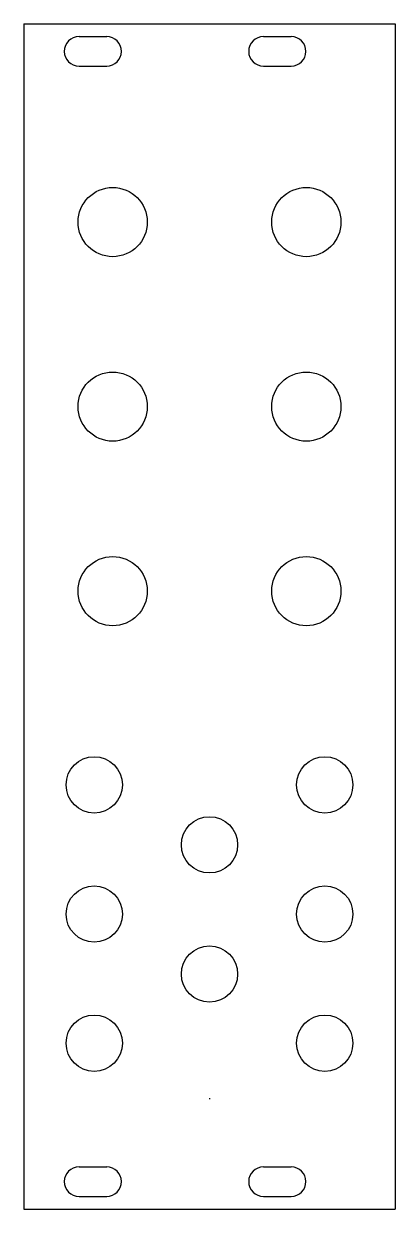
# Model space of a CAD drawing. Extents: x 0 to 40, y 0 to 128.
import ezdxf

# ---------------------------------------------------------------- set-up
doc = ezdxf.new("R2010")
doc.units = 0
for name, color, linetype in [('DXF_662_VCA_PANEL_1_0_MOD0', 7, 'CONTINUOUS'), ('DXF_662_VCA_PANEL_1_0_MOD1', 7, 'CONTINUOUS'), ('LAYER1', 7, 'CONTINUOUS')]:
    doc.layers.add(name, color=color, linetype=linetype)

msp = doc.modelspace()

# ---------------------------------------------------------------- linework, layer by layer
at = {"layer": 'DXF_662_VCA_PANEL_1_0_MOD0', "color": 178}
for p, q in [((0, 128.5), (40.3, 128.5)), ((6, 127.1), (9, 127.1)), ((6, 123.9), (9, 123.9)), ((6, 4.6), (9, 4.6)), ((6, 1.4), (9, 1.4)), ((0, 0), (40.3, 0))]:
    msp.add_line(p, q, dxfattribs=at)
for centre, start, end in [((6, 125.5), 90, 270), ((9, 125.5), 270, 90), ((6, 3), 90, 270), ((9, 3), 270, 90)]:
    msp.add_arc(centre, 1.6, start, end, dxfattribs=at)
at = {"layer": 'DXF_662_VCA_PANEL_1_0_MOD1', "color": 18}
for p, q in [((0, 128.5), (0, 0)), ((40.3, 128.5), (40.3, 0))]:
    msp.add_line(p, q, dxfattribs=at)
at = {"layer": 'DXF_662_VCA_PANEL_1_0_MOD1', "color": 178}
for p, q in [((26, 127.1), (29, 127.1)), ((26, 123.9), (29, 123.9)), ((26, 4.6), (29, 4.6)), ((26, 1.4), (29, 1.4))]:
    msp.add_line(p, q, dxfattribs=at)
for centre, start, end in [((26, 125.5), 90, 270), ((29, 125.5), 270, 90), ((26, 3), 90, 270), ((29, 3), 270, 90)]:
    msp.add_arc(centre, 1.6, start, end, dxfattribs=at)
at = {"layer": 'LAYER1', "color": 7}
msp.add_line((20.15, 12.05), (20.15, 11.95), dxfattribs=at)
at = {"layer": 'LAYER1', "color": 250}
for centre, radius in [((9.65, 107), 3.75), ((30.65, 107), 3.75), ((9.65, 87), 3.75), ((30.65, 87), 3.75), ((9.65, 67), 3.75), ((30.65, 67), 3.75), ((7.65, 46), 3.05), ((32.65, 46), 3.05), ((20.15, 39.5), 3.05), ((7.65, 32), 3.05), ((32.65, 32), 3.05), ((20.15, 25.5), 3.05), ((7.65, 18), 3.05), ((32.65, 18), 3.05)]:
    msp.add_circle(centre, radius, dxfattribs=at)

doc.saveas('drawing.dxf')
